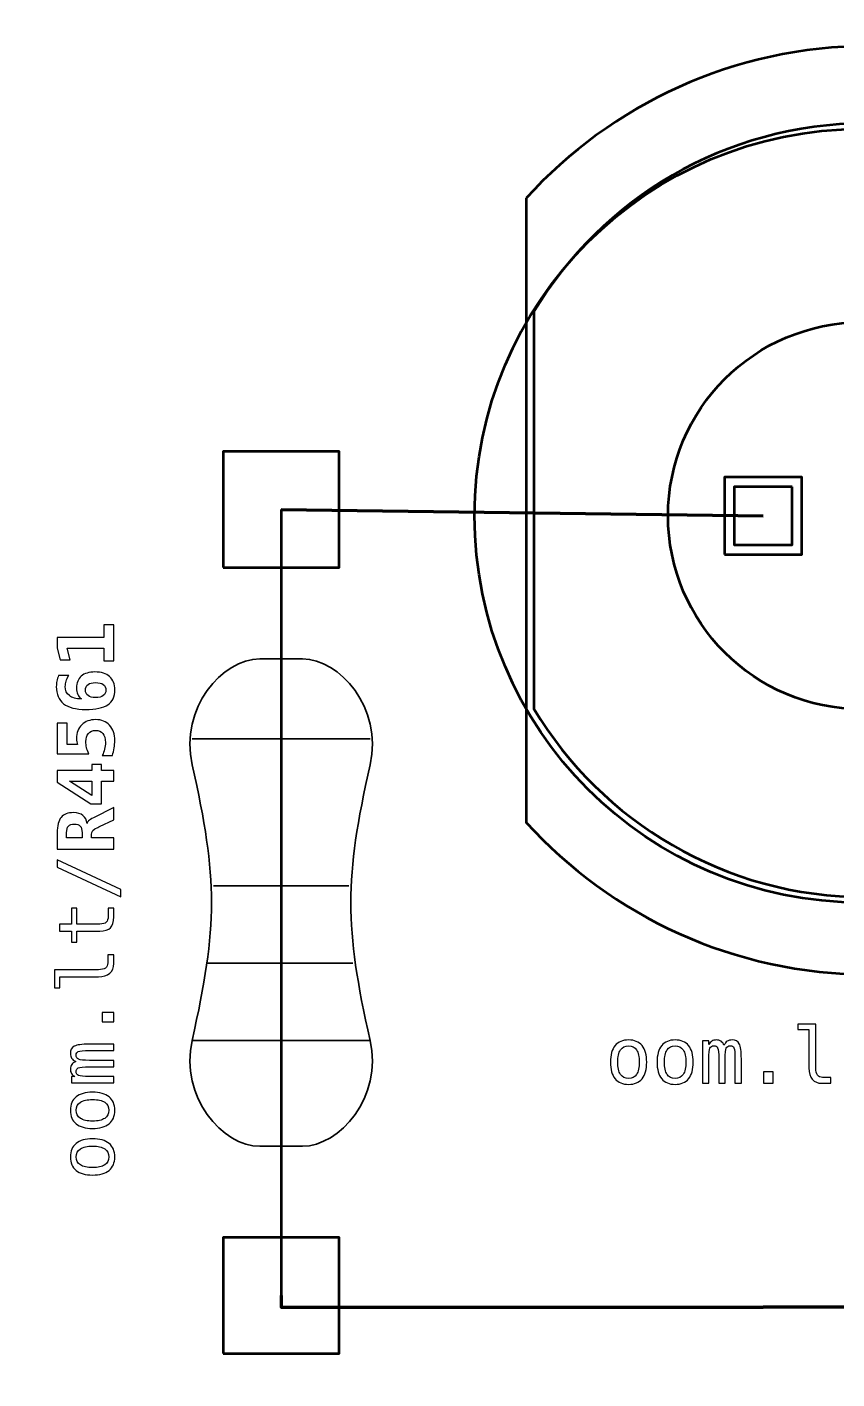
# Model space of a CAD drawing. Header units: centimetres. Extents: x -25.1 to 4.2, y -17.5 to -11.2.
# Drawn here: x -23.578 to -22.532, y -15.966 to -14.218 of the extents above; entities that cross this region are included whole.
import ezdxf

# ---------------------------------------------------------------- set-up
doc = ezdxf.new("R2010")
doc.units = ezdxf.units.CM
doc.header["$MEASUREMENT"] = 0
doc.layers.add('Layer 1', color=7, linetype='Continuous')

msp = doc.modelspace()

# ---------------------------------------------------------------- linework, layer by layer
at = {"layer": 'Layer 1', "color": 253, "lineweight": 53}
msp.add_lwpolyline([(-22.677, -14.90001), (-22.577, -14.90001), (-22.577, -14.80001), (-22.677, -14.80001), (-22.677, -14.90001)], close=True, dxfattribs=at)
for centre, major_axis in [((-22.50001, -14.85001), (0, 0.5)), ((-22.5, -14.85), (0, 0.25))]:
    msp.add_ellipse(centre, major_axis=major_axis, ratio=1, dxfattribs=at)
for points, knots in [([(-25.15, -17), (-25.15, -17), (-25.15, -12.7), (-25.15, -12.7), (-25.15, -12.7), (-25.15, -12.42391), (-24.92609, -12.2), (-24.65, -12.2), (-24.65, -12.2), (-24.65, -12.2), (-20.35, -12.2), (-20.35, -12.2), (-20.35, -12.2), (-20.07391, -12.2), (-19.85, -12.42391), (-19.85, -12.7), (-19.85, -12.7), (-19.85, -12.7), (-19.85, -17), (-19.85, -17), (-19.85, -17), (-19.85, -17.27609), (-20.07391, -17.5), (-20.35, -17.5), (-20.35, -17.5), (-20.35, -17.5), (-24.65, -17.5), (-24.65, -17.5), (-24.65, -17.5), (-24.92609, -17.5), (-25.15, -17.27609), (-25.15, -17)], [0, 0, 0, 0, 0.125, 0.125, 0.125, 0.125, 0.25, 0.25, 0.25, 0.25, 0.375, 0.375, 0.375, 0.375, 0.5, 0.5, 0.5, 0.5, 0.625, 0.625, 0.625, 0.625, 0.75, 0.75, 0.75, 0.75, 0.875, 0.875, 0.875, 0.875, 1, 1, 1, 1]), ([(-23.325, -14.917), (-23.325, -14.917), (-23.325, -14.767), (-23.325, -14.767), (-23.325, -14.767), (-23.325, -14.767), (-23.175, -14.767), (-23.175, -14.767), (-23.175, -14.767), (-23.175, -14.767), (-23.175, -14.917), (-23.175, -14.917), (-23.175, -14.917), (-23.175, -14.917), (-23.325, -14.917), (-23.325, -14.917)], [0, 0, 0, 0, 0.25, 0.25, 0.25, 0.25, 0.5, 0.5, 0.5, 0.5, 0.75, 0.75, 0.75, 0.75, 1, 1, 1, 1]), ([(-23.325, -15.933), (-23.325, -15.933), (-23.325, -15.783), (-23.325, -15.783), (-23.325, -15.783), (-23.325, -15.783), (-23.175, -15.783), (-23.175, -15.783), (-23.175, -15.783), (-23.175, -15.783), (-23.175, -15.933), (-23.175, -15.933), (-23.175, -15.933), (-23.175, -15.933), (-23.325, -15.933), (-23.325, -15.933)], [0, 0, 0, 0, 0.25, 0.25, 0.25, 0.25, 0.5, 0.5, 0.5, 0.5, 0.75, 0.75, 0.75, 0.75, 1, 1, 1, 1])]:
    msp.add_open_spline(points, degree=3, knots=knots, dxfattribs=at)
at = {"layer": 'Layer 1', "color": 7, "lineweight": 53}
msp.add_open_spline([(-22.93325, -14.4394), (-22.82337, -14.31885), (-22.66521, -14.24296), (-22.48991, -14.24296), (-22.48991, -14.24296), (-22.15946, -14.24296), (-21.88992, -14.5125), (-21.88992, -14.84296), (-21.88992, -14.84296), (-21.88992, -15.17341), (-22.15946, -15.44295), (-22.48991, -15.44295), (-22.48991, -15.44295), (-22.66521, -15.44295), (-22.82337, -15.36707), (-22.93325, -15.24651), (-22.93325, -15.24651), (-22.93325, -15.24651), (-22.93325, -14.4394), (-22.93325, -14.4394)], degree=3, knots=[0, 0, 0, 0, 0.2, 0.2, 0.2, 0.2, 0.4, 0.4, 0.4, 0.4, 0.6, 0.6, 0.6, 0.6, 0.8, 0.8, 0.8, 0.8, 1, 1, 1, 1], dxfattribs=at)
at = {"layer": 'Layer 1', "color": 250, "lineweight": 53}
for points, knots in [([(-22.92342, -14.58613), (-22.83583, -14.44066), (-22.67631, -14.34296), (-22.49474, -14.34296), (-22.49474, -14.34296), (-22.21936, -14.34296), (-21.99474, -14.56758), (-21.99474, -14.84296), (-21.99474, -14.84296), (-21.99474, -15.11834), (-22.21936, -15.34295), (-22.49474, -15.34295), (-22.49474, -15.34295), (-22.67631, -15.34295), (-22.83583, -15.24526), (-22.92342, -15.09978), (-22.92342, -15.09978), (-22.92342, -15.09978), (-22.92342, -14.58613), (-22.92342, -14.58613)], [0, 0, 0, 0, 0.2, 0.2, 0.2, 0.2, 0.4, 0.4, 0.4, 0.4, 0.6, 0.6, 0.6, 0.6, 0.8, 0.8, 0.8, 0.8, 1, 1, 1, 1]), ([(-22.5895, -14.81251), (-22.5895, -14.81251), (-22.5895, -14.88751), (-22.5895, -14.88751), (-22.5895, -14.88751), (-22.5895, -14.88751), (-22.66449, -14.88751), (-22.66449, -14.88751), (-22.66449, -14.88751), (-22.66449, -14.88751), (-22.66449, -14.81251), (-22.66449, -14.81251), (-22.66449, -14.81251), (-22.66449, -14.81251), (-22.5895, -14.81251), (-22.5895, -14.81251)], [0, 0, 0, 0, 0.25, 0.25, 0.25, 0.25, 0.5, 0.5, 0.5, 0.5, 0.75, 0.75, 0.75, 0.75, 1, 1, 1, 1])]:
    msp.add_open_spline(points, degree=3, knots=knots, dxfattribs=at)
at = {"layer": 'Layer 1', "color": 253, "lineweight": 53}
msp.add_open_spline([(-23.25, -14.842), (-23.25, -14.842), (-23.25, -15.858), (-23.25, -15.858)], degree=3, dxfattribs=at)
at = {"layer": 'Layer 1', "color": 250, "lineweight": 35}
for points in [[(-23.25, -14.842), (-23.25, -14.842), (-23.25, -15.03), (-23.25, -15.03)], [(-23.25, -15.6675), (-23.25, -15.6675), (-23.25, -15.858), (-23.25, -15.858)]]:
    msp.add_open_spline(points, degree=3, dxfattribs=at)
at = {"layer": 'Layer 1', "color": 30, "lineweight": 106}
msp.add_open_spline([(-23.25, -14.842), (-23.25, -14.842), (-22.627, -14.85001), (-22.627, -14.85001)], degree=3, dxfattribs=at)
at = {"layer": 'Layer 1', "color": 1, "lineweight": 106}
for points, knots in [([(-4.119, -15.27298), (-4.119, -15.27298), (-4.119, -14.87299), (-4.119, -14.87299), (-4.119, -14.87299), (-4.119, -14.87299), (-20.60002, -14.87299), (-20.60002, -14.87299), (-20.60002, -14.87299), (-20.60002, -14.87299), (-20.60002, -15.87299), (-20.60002, -15.87299), (-20.60002, -15.87299), (-20.60002, -15.87299), (-22.627, -15.87299), (-22.627, -15.87299)], [0, 0, 0, 0, 0.25, 0.25, 0.25, 0.25, 0.5, 0.5, 0.5, 0.5, 0.75, 0.75, 0.75, 0.75, 1, 1, 1, 1]), ([(-23.25, -15.858), (-23.25, -15.858), (-23.25, -15.87299), (-23.25, -15.87299), (-23.25, -15.87299), (-23.25, -15.87299), (-22.627, -15.87299), (-22.627, -15.87299)], [0, 0, 0, 0, 0.5, 0.5, 0.5, 0.5, 1, 1, 1, 1])]:
    msp.add_open_spline(points, degree=3, knots=knots, dxfattribs=at)
at = {"layer": 'Layer 1', "color": 250}
for points, knots in [([(-23.47908, -15.03739), (-23.47908, -15.03739), (-23.47908, -15.02127), (-23.47908, -15.02127), (-23.47908, -15.02127), (-23.47908, -15.02127), (-23.5264, -15.02127), (-23.5264, -15.02127), (-23.5264, -15.02127), (-23.5264, -15.02127), (-23.52269, -15.03625), (-23.52269, -15.03625), (-23.52269, -15.03625), (-23.52269, -15.03625), (-23.53567, -15.03625), (-23.53567, -15.03625), (-23.53567, -15.03625), (-23.53567, -15.03625), (-23.53929, -15.02117), (-23.53929, -15.02117), (-23.53929, -15.02117), (-23.53929, -15.02117), (-23.53929, -15.00725), (-23.53929, -15.00725), (-23.53929, -15.00725), (-23.53929, -15.00725), (-23.47908, -15.00725), (-23.47908, -15.00725), (-23.47908, -15.00725), (-23.47908, -15.00725), (-23.47908, -14.99113), (-23.47908, -14.99113), (-23.47908, -14.99113), (-23.47908, -14.99113), (-23.46638, -14.99113), (-23.46638, -14.99113), (-23.46638, -14.99113), (-23.46638, -14.99113), (-23.46638, -15.03739), (-23.46638, -15.03739), (-23.46638, -15.03739), (-23.46638, -15.03739), (-23.47908, -15.03739), (-23.47908, -15.03739)], [0, 0, 0, 0, 0.0909091, 0.0909091, 0.0909091, 0.0909091, 0.1818182, 0.1818182, 0.1818182, 0.1818182, 0.2727273, 0.2727273, 0.2727273, 0.2727273, 0.3636364, 0.3636364, 0.3636364, 0.3636364, 0.4545455, 0.4545455, 0.4545455, 0.4545455, 0.5454545, 0.5454545, 0.5454545, 0.5454545, 0.6363636, 0.6363636, 0.6363636, 0.6363636, 0.7272727, 0.7272727, 0.7272727, 0.7272727, 0.8181818, 0.8181818, 0.8181818, 0.8181818, 0.9090909, 0.9090909, 0.9090909, 0.9090909, 1, 1, 1, 1]), ([(-23.53757, -15.05649), (-23.53757, -15.05649), (-23.52449, -15.05649), (-23.52449, -15.05649), (-23.52449, -15.05649), (-23.52595, -15.05906), (-23.52705, -15.06153), (-23.52779, -15.06389), (-23.52779, -15.06389), (-23.52852, -15.06624), (-23.52889, -15.06851), (-23.52889, -15.07069), (-23.52889, -15.07069), (-23.52889, -15.07589), (-23.52714, -15.07986), (-23.52364, -15.08258), (-23.52364, -15.08258), (-23.52014, -15.08529), (-23.51497, -15.08671), (-23.50813, -15.08684), (-23.50813, -15.08684), (-23.51025, -15.08531), (-23.51183, -15.08336), (-23.5129, -15.08099), (-23.5129, -15.08099), (-23.51395, -15.07861), (-23.51448, -15.07581), (-23.51448, -15.07259), (-23.51448, -15.07259), (-23.51448, -15.06601), (-23.5124, -15.06094), (-23.50825, -15.05736), (-23.50825, -15.05736), (-23.5041, -15.05377), (-23.49822, -15.05199), (-23.4906, -15.05199), (-23.4906, -15.05199), (-23.48243, -15.05199), (-23.4761, -15.05401), (-23.4716, -15.05803), (-23.4716, -15.05803), (-23.46711, -15.06204), (-23.46486, -15.06769), (-23.46486, -15.07499), (-23.46486, -15.07499), (-23.46486, -15.08388), (-23.46785, -15.09033), (-23.4738, -15.09435), (-23.4738, -15.09435), (-23.47976, -15.09836), (-23.48938, -15.10038), (-23.50267, -15.10038), (-23.50267, -15.10038), (-23.51528, -15.10038), (-23.52475, -15.09793), (-23.53105, -15.09301), (-23.53105, -15.09301), (-23.53735, -15.08809), (-23.5405, -15.08073), (-23.5405, -15.07089), (-23.5405, -15.07089), (-23.5405, -15.06861), (-23.54025, -15.06626), (-23.53977, -15.06384), (-23.53977, -15.06384), (-23.53929, -15.06141), (-23.53855, -15.05896), (-23.53757, -15.05649)], [0, 0, 0, 0, 0.0588235, 0.0588235, 0.0588235, 0.0588235, 0.1176471, 0.1176471, 0.1176471, 0.1176471, 0.1764706, 0.1764706, 0.1764706, 0.1764706, 0.2352941, 0.2352941, 0.2352941, 0.2352941, 0.2941176, 0.2941176, 0.2941176, 0.2941176, 0.3529412, 0.3529412, 0.3529412, 0.3529412, 0.4117647, 0.4117647, 0.4117647, 0.4117647, 0.4705882, 0.4705882, 0.4705882, 0.4705882, 0.5294118, 0.5294118, 0.5294118, 0.5294118, 0.5882353, 0.5882353, 0.5882353, 0.5882353, 0.6470588, 0.6470588, 0.6470588, 0.6470588, 0.7058824, 0.7058824, 0.7058824, 0.7058824, 0.7647059, 0.7647059, 0.7647059, 0.7647059, 0.8235294, 0.8235294, 0.8235294, 0.8235294, 0.8823529, 0.8823529, 0.8823529, 0.8823529, 0.9411765, 0.9411765, 0.9411765, 0.9411765, 1, 1, 1, 1]), ([(-23.50292, -15.07538), (-23.50292, -15.07849), (-23.50178, -15.08088), (-23.49952, -15.08253), (-23.49952, -15.08253), (-23.49725, -15.08418), (-23.49398, -15.08499), (-23.48968, -15.08499), (-23.48968, -15.08499), (-23.48542, -15.08499), (-23.48215, -15.08418), (-23.47988, -15.08253), (-23.47988, -15.08253), (-23.47761, -15.08088), (-23.47648, -15.07849), (-23.47648, -15.07538), (-23.47648, -15.07538), (-23.47648, -15.07224), (-23.47761, -15.06984), (-23.47988, -15.06818), (-23.47988, -15.06818), (-23.48215, -15.06649), (-23.48542, -15.06566), (-23.48968, -15.06566), (-23.48968, -15.06566), (-23.49395, -15.06566), (-23.49722, -15.06649), (-23.4995, -15.06818), (-23.4995, -15.06818), (-23.50178, -15.06984), (-23.50292, -15.07224), (-23.50292, -15.07538)], [0, 0, 0, 0, 0.125, 0.125, 0.125, 0.125, 0.25, 0.25, 0.25, 0.25, 0.375, 0.375, 0.375, 0.375, 0.5, 0.5, 0.5, 0.5, 0.625, 0.625, 0.625, 0.625, 0.75, 0.75, 0.75, 0.75, 0.875, 0.875, 0.875, 0.875, 1, 1, 1, 1]), ([(-23.53929, -15.15757), (-23.53929, -15.15757), (-23.53929, -15.11797), (-23.53929, -15.11797), (-23.53929, -15.11797), (-23.53929, -15.11797), (-23.52659, -15.11797), (-23.52659, -15.11797), (-23.52659, -15.11797), (-23.52659, -15.11797), (-23.52659, -15.1459), (-23.52659, -15.1459), (-23.52659, -15.1459), (-23.52659, -15.1459), (-23.51307, -15.1459), (-23.51307, -15.1459), (-23.51307, -15.1459), (-23.51352, -15.14474), (-23.51385, -15.14347), (-23.51407, -15.14214), (-23.51407, -15.14214), (-23.51428, -15.1408), (-23.51438, -15.13939), (-23.51438, -15.13789), (-23.51438, -15.13789), (-23.51438, -15.13067), (-23.5121, -15.1248), (-23.50755, -15.1203), (-23.50755, -15.1203), (-23.50298, -15.11582), (-23.49707, -15.11357), (-23.48977, -15.11357), (-23.48977, -15.11357), (-23.48211, -15.11357), (-23.47608, -15.116), (-23.47163, -15.12087), (-23.47163, -15.12087), (-23.46718, -15.12574), (-23.46496, -15.13237), (-23.46496, -15.14077), (-23.46496, -15.14077), (-23.46496, -15.14389), (-23.46523, -15.14705), (-23.46575, -15.15024), (-23.46575, -15.15024), (-23.46626, -15.15342), (-23.46705, -15.15669), (-23.4681, -15.16001), (-23.4681, -15.16001), (-23.4681, -15.16001), (-23.48108, -15.16001), (-23.48108, -15.16001), (-23.48108, -15.16001), (-23.47975, -15.15731), (-23.47875, -15.15452), (-23.47808, -15.15169), (-23.47808, -15.15169), (-23.47741, -15.14884), (-23.47708, -15.14597), (-23.47708, -15.1431), (-23.47708, -15.1431), (-23.47708, -15.13804), (-23.47816, -15.13417), (-23.48033, -15.13154), (-23.48033, -15.13154), (-23.4825, -15.1289), (-23.48563, -15.12759), (-23.48977, -15.12759), (-23.48977, -15.12759), (-23.49358, -15.12759), (-23.49663, -15.1289), (-23.49893, -15.13152), (-23.49893, -15.13152), (-23.50122, -15.13414), (-23.50237, -15.13764), (-23.50237, -15.14199), (-23.50237, -15.14199), (-23.50237, -15.14457), (-23.50205, -15.14714), (-23.50142, -15.14974), (-23.50142, -15.14974), (-23.50078, -15.15232), (-23.49982, -15.15494), (-23.49855, -15.15757), (-23.49855, -15.15757), (-23.49855, -15.15757), (-23.53929, -15.15757), (-23.53929, -15.15757)], [0, 0, 0, 0, 0.0454545, 0.0454545, 0.0454545, 0.0454545, 0.0909091, 0.0909091, 0.0909091, 0.0909091, 0.1363636, 0.1363636, 0.1363636, 0.1363636, 0.1818182, 0.1818182, 0.1818182, 0.1818182, 0.2272727, 0.2272727, 0.2272727, 0.2272727, 0.2727273, 0.2727273, 0.2727273, 0.2727273, 0.3181818, 0.3181818, 0.3181818, 0.3181818, 0.3636364, 0.3636364, 0.3636364, 0.3636364, 0.4090909, 0.4090909, 0.4090909, 0.4090909, 0.4545455, 0.4545455, 0.4545455, 0.4545455, 0.5, 0.5, 0.5, 0.5, 0.5454545, 0.5454545, 0.5454545, 0.5454545, 0.5909091, 0.5909091, 0.5909091, 0.5909091, 0.6363636, 0.6363636, 0.6363636, 0.6363636, 0.6818182, 0.6818182, 0.6818182, 0.6818182, 0.7272727, 0.7272727, 0.7272727, 0.7272727, 0.7727273, 0.7727273, 0.7727273, 0.7727273, 0.8181818, 0.8181818, 0.8181818, 0.8181818, 0.8636364, 0.8636364, 0.8636364, 0.8636364, 0.9090909, 0.9090909, 0.9090909, 0.9090909, 0.9545455, 0.9545455, 0.9545455, 0.9545455, 1, 1, 1, 1]), ([(-23.53929, -15.19456), (-23.53929, -15.19456), (-23.53929, -15.17948), (-23.53929, -15.17948), (-23.53929, -15.17948), (-23.53929, -15.17948), (-23.49447, -15.17948), (-23.49447, -15.17948), (-23.49447, -15.17948), (-23.49447, -15.17948), (-23.49447, -15.17148), (-23.49447, -15.17148), (-23.49447, -15.17148), (-23.49447, -15.17148), (-23.48211, -15.17148), (-23.48211, -15.17148), (-23.48211, -15.17148), (-23.48211, -15.17148), (-23.48211, -15.17948), (-23.48211, -15.17948), (-23.48211, -15.17948), (-23.48211, -15.17948), (-23.46638, -15.17948), (-23.46638, -15.17948), (-23.46638, -15.17948), (-23.46638, -15.17948), (-23.46638, -15.1933), (-23.46638, -15.1933), (-23.46638, -15.1933), (-23.46638, -15.1933), (-23.48211, -15.1933), (-23.48211, -15.1933), (-23.48211, -15.1933), (-23.48211, -15.1933), (-23.48211, -15.22222), (-23.48211, -15.22222), (-23.48211, -15.22222), (-23.48211, -15.22222), (-23.49608, -15.22222), (-23.49608, -15.22222), (-23.49608, -15.22222), (-23.49608, -15.22222), (-23.53929, -15.19456), (-23.53929, -15.19456)], [0, 0, 0, 0, 0.0909091, 0.0909091, 0.0909091, 0.0909091, 0.1818182, 0.1818182, 0.1818182, 0.1818182, 0.2727273, 0.2727273, 0.2727273, 0.2727273, 0.3636364, 0.3636364, 0.3636364, 0.3636364, 0.4545455, 0.4545455, 0.4545455, 0.4545455, 0.5454545, 0.5454545, 0.5454545, 0.5454545, 0.6363636, 0.6363636, 0.6363636, 0.6363636, 0.7272727, 0.7272727, 0.7272727, 0.7272727, 0.8181818, 0.8181818, 0.8181818, 0.8181818, 0.9090909, 0.9090909, 0.9090909, 0.9090909, 1, 1, 1, 1]), ([(-23.52327, -15.1933), (-23.52327, -15.1933), (-23.49447, -15.21172), (-23.49447, -15.21172), (-23.49447, -15.21172), (-23.49447, -15.21172), (-23.49447, -15.1933), (-23.49447, -15.1933), (-23.49447, -15.1933), (-23.49447, -15.1933), (-23.52327, -15.1933), (-23.52327, -15.1933)], [0, 0, 0, 0, 0.3333333, 0.3333333, 0.3333333, 0.3333333, 0.6666667, 0.6666667, 0.6666667, 0.6666667, 1, 1, 1, 1]), ([(-23.5008, -15.24801), (-23.50052, -15.24657), (-23.49983, -15.24532), (-23.49877, -15.24427), (-23.49877, -15.24427), (-23.49772, -15.24321), (-23.49565, -15.24192), (-23.4926, -15.24039), (-23.4926, -15.24039), (-23.4926, -15.24039), (-23.46638, -15.22719), (-23.46638, -15.22719), (-23.46638, -15.22719), (-23.46638, -15.22719), (-23.46638, -15.24302), (-23.46638, -15.24302), (-23.46638, -15.24302), (-23.46638, -15.24302), (-23.48478, -15.25181), (-23.48478, -15.25181), (-23.48478, -15.25181), (-23.4853, -15.25207), (-23.48602, -15.25242), (-23.48693, -15.25284), (-23.48693, -15.25284), (-23.49243, -15.25541), (-23.49518, -15.25844), (-23.49518, -15.26192), (-23.49518, -15.26192), (-23.49518, -15.26192), (-23.49518, -15.26651), (-23.49518, -15.26651), (-23.49518, -15.26651), (-23.49518, -15.26651), (-23.46638, -15.26651), (-23.46638, -15.26651), (-23.46638, -15.26651), (-23.46638, -15.26651), (-23.46638, -15.28091), (-23.46638, -15.28091), (-23.46638, -15.28091), (-23.46638, -15.28091), (-23.53929, -15.28091), (-23.53929, -15.28091), (-23.53929, -15.28091), (-23.53929, -15.28091), (-23.53929, -15.26011), (-23.53929, -15.26011), (-23.53929, -15.26011), (-23.53929, -15.25074), (-23.53762, -15.24401), (-23.5343, -15.23992), (-23.5343, -15.23992), (-23.53099, -15.23584), (-23.52559, -15.23379), (-23.51809, -15.23379), (-23.51809, -15.23379), (-23.51308, -15.23379), (-23.50908, -15.235), (-23.50612, -15.23746), (-23.50612, -15.23746), (-23.50317, -15.23989), (-23.50138, -15.24341), (-23.5008, -15.24801)], [0, 0, 0, 0, 0.0625, 0.0625, 0.0625, 0.0625, 0.125, 0.125, 0.125, 0.125, 0.1875, 0.1875, 0.1875, 0.1875, 0.25, 0.25, 0.25, 0.25, 0.3125, 0.3125, 0.3125, 0.3125, 0.375, 0.375, 0.375, 0.375, 0.4375, 0.4375, 0.4375, 0.4375, 0.5, 0.5, 0.5, 0.5, 0.5625, 0.5625, 0.5625, 0.5625, 0.625, 0.625, 0.625, 0.625, 0.6875, 0.6875, 0.6875, 0.6875, 0.75, 0.75, 0.75, 0.75, 0.8125, 0.8125, 0.8125, 0.8125, 0.875, 0.875, 0.875, 0.875, 0.9375, 0.9375, 0.9375, 0.9375, 1, 1, 1, 1]), ([(-23.52717, -15.26651), (-23.52717, -15.26651), (-23.5073, -15.26651), (-23.5073, -15.26651), (-23.5073, -15.26651), (-23.5073, -15.26651), (-23.5073, -15.25972), (-23.5073, -15.25972), (-23.5073, -15.25972), (-23.5073, -15.25579), (-23.50807, -15.25296), (-23.50962, -15.25126), (-23.50962, -15.25126), (-23.51117, -15.24954), (-23.51372, -15.24869), (-23.51725, -15.24869), (-23.51725, -15.24869), (-23.5208, -15.24869), (-23.52335, -15.24954), (-23.52487, -15.25122), (-23.52487, -15.25122), (-23.5264, -15.25292), (-23.52717, -15.25576), (-23.52717, -15.25972), (-23.52717, -15.25972), (-23.52717, -15.25972), (-23.52717, -15.26651), (-23.52717, -15.26651)], [0, 0, 0, 0, 0.1428571, 0.1428571, 0.1428571, 0.1428571, 0.2857143, 0.2857143, 0.2857143, 0.2857143, 0.4285714, 0.4285714, 0.4285714, 0.4285714, 0.5714286, 0.5714286, 0.5714286, 0.5714286, 0.7142857, 0.7142857, 0.7142857, 0.7142857, 0.8571429, 0.8571429, 0.8571429, 0.8571429, 1, 1, 1, 1]), ([(-23.53929, -15.3042), (-23.53929, -15.3042), (-23.53929, -15.29491), (-23.53929, -15.29491), (-23.53929, -15.29491), (-23.53929, -15.29491), (-23.4571, -15.3333), (-23.4571, -15.3333), (-23.4571, -15.3333), (-23.4571, -15.3333), (-23.4571, -15.34264), (-23.4571, -15.34264), (-23.4571, -15.34264), (-23.4571, -15.34264), (-23.53929, -15.3042), (-23.53929, -15.3042)], [0, 0, 0, 0, 0.25, 0.25, 0.25, 0.25, 0.5, 0.5, 0.5, 0.5, 0.75, 0.75, 0.75, 0.75, 1, 1, 1, 1]), ([(-23.5366, -15.37784), (-23.5366, -15.37784), (-23.52107, -15.37784), (-23.52107, -15.37784), (-23.52107, -15.37784), (-23.52107, -15.37784), (-23.52107, -15.35742), (-23.52107, -15.35742), (-23.52107, -15.35742), (-23.52107, -15.35742), (-23.51408, -15.35742), (-23.51408, -15.35742), (-23.51408, -15.35742), (-23.51408, -15.35742), (-23.51408, -15.37784), (-23.51408, -15.37784), (-23.51408, -15.37784), (-23.51408, -15.37784), (-23.4844, -15.37784), (-23.4844, -15.37784), (-23.4844, -15.37784), (-23.48036, -15.37784), (-23.47755, -15.37708), (-23.47596, -15.37554), (-23.47596, -15.37554), (-23.47436, -15.37401), (-23.47356, -15.37134), (-23.47356, -15.36754), (-23.47356, -15.36754), (-23.47356, -15.36754), (-23.47356, -15.35742), (-23.47356, -15.35742), (-23.47356, -15.35742), (-23.47356, -15.35742), (-23.46638, -15.35742), (-23.46638, -15.35742), (-23.46638, -15.35742), (-23.46638, -15.35742), (-23.46638, -15.36841), (-23.46638, -15.36841), (-23.46638, -15.36841), (-23.46638, -15.37516), (-23.46773, -15.37991), (-23.47043, -15.38268), (-23.47043, -15.38268), (-23.47313, -15.38544), (-23.4778, -15.38683), (-23.4844, -15.38683), (-23.4844, -15.38683), (-23.4844, -15.38683), (-23.51408, -15.38683), (-23.51408, -15.38683), (-23.51408, -15.38683), (-23.51408, -15.38683), (-23.51408, -15.40143), (-23.51408, -15.40143), (-23.51408, -15.40143), (-23.51408, -15.40143), (-23.52107, -15.40143), (-23.52107, -15.40143), (-23.52107, -15.40143), (-23.52107, -15.40143), (-23.52107, -15.38683), (-23.52107, -15.38683), (-23.52107, -15.38683), (-23.52107, -15.38683), (-23.5366, -15.38683), (-23.5366, -15.38683), (-23.5366, -15.38683), (-23.5366, -15.38683), (-23.5366, -15.37784), (-23.5366, -15.37784)], [0, 0, 0, 0, 0.0555556, 0.0555556, 0.0555556, 0.0555556, 0.1111111, 0.1111111, 0.1111111, 0.1111111, 0.1666667, 0.1666667, 0.1666667, 0.1666667, 0.2222222, 0.2222222, 0.2222222, 0.2222222, 0.2777778, 0.2777778, 0.2777778, 0.2777778, 0.3333333, 0.3333333, 0.3333333, 0.3333333, 0.3888889, 0.3888889, 0.3888889, 0.3888889, 0.4444444, 0.4444444, 0.4444444, 0.4444444, 0.5, 0.5, 0.5, 0.5, 0.5555556, 0.5555556, 0.5555556, 0.5555556, 0.6111111, 0.6111111, 0.6111111, 0.6111111, 0.6666667, 0.6666667, 0.6666667, 0.6666667, 0.7222222, 0.7222222, 0.7222222, 0.7222222, 0.7777778, 0.7777778, 0.7777778, 0.7777778, 0.8333333, 0.8333333, 0.8333333, 0.8333333, 0.8888889, 0.8888889, 0.8888889, 0.8888889, 0.9444444, 0.9444444, 0.9444444, 0.9444444, 1, 1, 1, 1]), ([(-23.4862, -15.43684), (-23.48216, -15.43684), (-23.47913, -15.4361), (-23.47708, -15.43462), (-23.47708, -15.43462), (-23.47503, -15.43314), (-23.474, -15.43095), (-23.474, -15.42805), (-23.474, -15.42805), (-23.474, -15.42805), (-23.474, -15.41755), (-23.474, -15.41755), (-23.474, -15.41755), (-23.474, -15.41755), (-23.46638, -15.41755), (-23.46638, -15.41755), (-23.46638, -15.41755), (-23.46638, -15.41755), (-23.46638, -15.42892), (-23.46638, -15.42892), (-23.46638, -15.42892), (-23.46638, -15.4343), (-23.46811, -15.43845), (-23.47156, -15.4414), (-23.47156, -15.4414), (-23.47501, -15.44435), (-23.4799, -15.44582), (-23.4862, -15.44582), (-23.4862, -15.44582), (-23.4862, -15.44582), (-23.53587, -15.44582), (-23.53587, -15.44582), (-23.53587, -15.44582), (-23.53587, -15.44582), (-23.53587, -15.46022), (-23.53587, -15.46022), (-23.53587, -15.46022), (-23.53587, -15.46022), (-23.5429, -15.46022), (-23.5429, -15.46022), (-23.5429, -15.46022), (-23.5429, -15.46022), (-23.5429, -15.43684), (-23.5429, -15.43684), (-23.5429, -15.43684), (-23.5429, -15.43684), (-23.4862, -15.43684), (-23.4862, -15.43684)], [0, 0, 0, 0, 0.0833333, 0.0833333, 0.0833333, 0.0833333, 0.1666667, 0.1666667, 0.1666667, 0.1666667, 0.25, 0.25, 0.25, 0.25, 0.3333333, 0.3333333, 0.3333333, 0.3333333, 0.4166667, 0.4166667, 0.4166667, 0.4166667, 0.5, 0.5, 0.5, 0.5, 0.5833333, 0.5833333, 0.5833333, 0.5833333, 0.6666667, 0.6666667, 0.6666667, 0.6666667, 0.75, 0.75, 0.75, 0.75, 0.8333333, 0.8333333, 0.8333333, 0.8333333, 0.9166667, 0.9166667, 0.9166667, 0.9166667, 1, 1, 1, 1]), ([(-23.48128, -15.50436), (-23.48128, -15.50436), (-23.48128, -15.49206), (-23.48128, -15.49206), (-23.48128, -15.49206), (-23.48128, -15.49206), (-23.46638, -15.49206), (-23.46638, -15.49206), (-23.46638, -15.49206), (-23.46638, -15.49206), (-23.46638, -15.50436), (-23.46638, -15.50436), (-23.46638, -15.50436), (-23.46638, -15.50436), (-23.48128, -15.50436), (-23.48128, -15.50436)], [0, 0, 0, 0, 0.25, 0.25, 0.25, 0.25, 0.5, 0.5, 0.5, 0.5, 0.75, 0.75, 0.75, 0.75, 1, 1, 1, 1]), ([(-22.55912, -15.5638), (-22.55912, -15.56784), (-22.55838, -15.57087), (-22.5569, -15.57292), (-22.5569, -15.57292), (-22.55542, -15.57497), (-22.55323, -15.576), (-22.55033, -15.576), (-22.55033, -15.576), (-22.55033, -15.576), (-22.53983, -15.576), (-22.53983, -15.576), (-22.53983, -15.576), (-22.53983, -15.576), (-22.53983, -15.58362), (-22.53983, -15.58362), (-22.53983, -15.58362), (-22.53983, -15.58362), (-22.5512, -15.58362), (-22.5512, -15.58362), (-22.5512, -15.58362), (-22.55658, -15.58362), (-22.56073, -15.58189), (-22.56368, -15.57844), (-22.56368, -15.57844), (-22.56663, -15.57499), (-22.5681, -15.5701), (-22.5681, -15.5638), (-22.5681, -15.5638), (-22.5681, -15.5638), (-22.5681, -15.51413), (-22.5681, -15.51413), (-22.5681, -15.51413), (-22.5681, -15.51413), (-22.5825, -15.51413), (-22.5825, -15.51413), (-22.5825, -15.51413), (-22.5825, -15.51413), (-22.5825, -15.5071), (-22.5825, -15.5071), (-22.5825, -15.5071), (-22.5825, -15.5071), (-22.55912, -15.5071), (-22.55912, -15.5071), (-22.55912, -15.5071), (-22.55912, -15.5071), (-22.55912, -15.5638), (-22.55912, -15.5638)], [0, 0, 0, 0, 0.0833333, 0.0833333, 0.0833333, 0.0833333, 0.1666667, 0.1666667, 0.1666667, 0.1666667, 0.25, 0.25, 0.25, 0.25, 0.3333333, 0.3333333, 0.3333333, 0.3333333, 0.4166667, 0.4166667, 0.4166667, 0.4166667, 0.5, 0.5, 0.5, 0.5, 0.5833333, 0.5833333, 0.5833333, 0.5833333, 0.6666667, 0.6666667, 0.6666667, 0.6666667, 0.75, 0.75, 0.75, 0.75, 0.8333333, 0.8333333, 0.8333333, 0.8333333, 0.9166667, 0.9166667, 0.9166667, 0.9166667, 1, 1, 1, 1]), ([(-23.5155, -15.55546), (-23.51785, -15.55436), (-23.51959, -15.55294), (-23.5207, -15.55122), (-23.5207, -15.55122), (-23.52182, -15.54952), (-23.52239, -15.54746), (-23.52239, -15.54506), (-23.52239, -15.54506), (-23.52239, -15.54066), (-23.52069, -15.53755), (-23.51729, -15.53575), (-23.51729, -15.53575), (-23.51388, -15.53394), (-23.50748, -15.53304), (-23.49807, -15.53304), (-23.49807, -15.53304), (-23.49807, -15.53304), (-23.46638, -15.53304), (-23.46638, -15.53304), (-23.46638, -15.53304), (-23.46638, -15.53304), (-23.46638, -15.54124), (-23.46638, -15.54124), (-23.46638, -15.54124), (-23.46638, -15.54124), (-23.49768, -15.54124), (-23.49768, -15.54124), (-23.49768, -15.54124), (-23.5054, -15.54124), (-23.51018, -15.54167), (-23.51207, -15.54254), (-23.51207, -15.54254), (-23.51393, -15.54339), (-23.51487, -15.54497), (-23.51487, -15.54726), (-23.51487, -15.54726), (-23.51487, -15.54986), (-23.51387, -15.55164), (-23.51187, -15.55261), (-23.51187, -15.55261), (-23.50987, -15.55356), (-23.50513, -15.55404), (-23.49768, -15.55404), (-23.49768, -15.55404), (-23.49768, -15.55404), (-23.46638, -15.55404), (-23.46638, -15.55404), (-23.46638, -15.55404), (-23.46638, -15.55404), (-23.46638, -15.56224), (-23.46638, -15.56224), (-23.46638, -15.56224), (-23.46638, -15.56224), (-23.49768, -15.56224), (-23.49768, -15.56224), (-23.49768, -15.56224), (-23.5055, -15.56224), (-23.51032, -15.56271), (-23.51213, -15.56364), (-23.51213, -15.56364), (-23.51395, -15.56456), (-23.51487, -15.56622), (-23.51487, -15.56864), (-23.51487, -15.56864), (-23.51487, -15.57102), (-23.51387, -15.57268), (-23.51187, -15.57359), (-23.51187, -15.57359), (-23.50987, -15.57453), (-23.50513, -15.57499), (-23.49768, -15.57499), (-23.49768, -15.57499), (-23.49768, -15.57499), (-23.46638, -15.57499), (-23.46638, -15.57499), (-23.46638, -15.57499), (-23.46638, -15.57499), (-23.46638, -15.58314), (-23.46638, -15.58314), (-23.46638, -15.58314), (-23.46638, -15.58314), (-23.52107, -15.58314), (-23.52107, -15.58314), (-23.52107, -15.58314), (-23.52107, -15.58314), (-23.52107, -15.57499), (-23.52107, -15.57499), (-23.52107, -15.57499), (-23.52107, -15.57499), (-23.51639, -15.57499), (-23.51639, -15.57499), (-23.51639, -15.57499), (-23.51834, -15.57393), (-23.51982, -15.57258), (-23.52085, -15.57096), (-23.52085, -15.57096), (-23.52187, -15.56936), (-23.52239, -15.56752), (-23.52239, -15.56547), (-23.52239, -15.56547), (-23.52239, -15.56299), (-23.52182, -15.56094), (-23.52067, -15.55929), (-23.52067, -15.55929), (-23.51954, -15.55764), (-23.51782, -15.55637), (-23.5155, -15.55546)], [0, 0, 0, 0, 0.037037, 0.037037, 0.037037, 0.037037, 0.0740741, 0.0740741, 0.0740741, 0.0740741, 0.1111111, 0.1111111, 0.1111111, 0.1111111, 0.1481481, 0.1481481, 0.1481481, 0.1481481, 0.1851852, 0.1851852, 0.1851852, 0.1851852, 0.2222222, 0.2222222, 0.2222222, 0.2222222, 0.2592593, 0.2592593, 0.2592593, 0.2592593, 0.2962963, 0.2962963, 0.2962963, 0.2962963, 0.3333333, 0.3333333, 0.3333333, 0.3333333, 0.3703704, 0.3703704, 0.3703704, 0.3703704, 0.4074074, 0.4074074, 0.4074074, 0.4074074, 0.4444444, 0.4444444, 0.4444444, 0.4444444, 0.4814815, 0.4814815, 0.4814815, 0.4814815, 0.5185185, 0.5185185, 0.5185185, 0.5185185, 0.5555556, 0.5555556, 0.5555556, 0.5555556, 0.5925926, 0.5925926, 0.5925926, 0.5925926, 0.6296296, 0.6296296, 0.6296296, 0.6296296, 0.6666667, 0.6666667, 0.6666667, 0.6666667, 0.7037037, 0.7037037, 0.7037037, 0.7037037, 0.7407407, 0.7407407, 0.7407407, 0.7407407, 0.7777778, 0.7777778, 0.7777778, 0.7777778, 0.8148148, 0.8148148, 0.8148148, 0.8148148, 0.8518519, 0.8518519, 0.8518519, 0.8518519, 0.8888889, 0.8888889, 0.8888889, 0.8888889, 0.9259259, 0.9259259, 0.9259259, 0.9259259, 0.962963, 0.962963, 0.962963, 0.962963, 1, 1, 1, 1]), ([(-22.80107, -15.52761), (-22.79349, -15.52761), (-22.78769, -15.53006), (-22.78367, -15.53498), (-22.78367, -15.53498), (-22.77965, -15.5399), (-22.77764, -15.54702), (-22.77764, -15.55632), (-22.77764, -15.55632), (-22.77764, -15.56567), (-22.77964, -15.57279), (-22.78364, -15.57769), (-22.78364, -15.57769), (-22.78766, -15.58259), (-22.79346, -15.58504), (-22.80107, -15.58504), (-22.80107, -15.58504), (-22.80867, -15.58504), (-22.81446, -15.58259), (-22.81848, -15.57769), (-22.81848, -15.57769), (-22.82248, -15.57279), (-22.82448, -15.56567), (-22.82448, -15.55632), (-22.82448, -15.55632), (-22.82448, -15.54702), (-22.82248, -15.5399), (-22.81848, -15.53498), (-22.81848, -15.53498), (-22.81446, -15.53006), (-22.80867, -15.52761), (-22.80107, -15.52761)], [0, 0, 0, 0, 0.125, 0.125, 0.125, 0.125, 0.25, 0.25, 0.25, 0.25, 0.375, 0.375, 0.375, 0.375, 0.5, 0.5, 0.5, 0.5, 0.625, 0.625, 0.625, 0.625, 0.75, 0.75, 0.75, 0.75, 0.875, 0.875, 0.875, 0.875, 1, 1, 1, 1]), ([(-22.74086, -15.52761), (-22.73328, -15.52761), (-22.72748, -15.53006), (-22.72346, -15.53498), (-22.72346, -15.53498), (-22.71944, -15.5399), (-22.71743, -15.54702), (-22.71743, -15.55632), (-22.71743, -15.55632), (-22.71743, -15.56567), (-22.71943, -15.57279), (-22.72343, -15.57769), (-22.72343, -15.57769), (-22.72745, -15.58259), (-22.73325, -15.58504), (-22.74086, -15.58504), (-22.74086, -15.58504), (-22.74846, -15.58504), (-22.75425, -15.58259), (-22.75827, -15.57769), (-22.75827, -15.57769), (-22.76227, -15.57279), (-22.76427, -15.56567), (-22.76427, -15.55632), (-22.76427, -15.55632), (-22.76427, -15.54702), (-22.76227, -15.5399), (-22.75827, -15.53498), (-22.75827, -15.53498), (-22.75425, -15.53006), (-22.74846, -15.52761), (-22.74086, -15.52761)], [0, 0, 0, 0, 0.125, 0.125, 0.125, 0.125, 0.25, 0.25, 0.25, 0.25, 0.375, 0.375, 0.375, 0.375, 0.5, 0.5, 0.5, 0.5, 0.625, 0.625, 0.625, 0.625, 0.75, 0.75, 0.75, 0.75, 0.875, 0.875, 0.875, 0.875, 1, 1, 1, 1]), ([(-22.67774, -15.5345), (-22.67664, -15.53215), (-22.67522, -15.53041), (-22.6735, -15.5293), (-22.6735, -15.5293), (-22.6718, -15.52818), (-22.66974, -15.52761), (-22.66734, -15.52761), (-22.66734, -15.52761), (-22.66294, -15.52761), (-22.65983, -15.52931), (-22.65803, -15.53271), (-22.65803, -15.53271), (-22.65622, -15.53612), (-22.65532, -15.54252), (-22.65532, -15.55193), (-22.65532, -15.55193), (-22.65532, -15.55193), (-22.65532, -15.58362), (-22.65532, -15.58362), (-22.65532, -15.58362), (-22.65532, -15.58362), (-22.66352, -15.58362), (-22.66352, -15.58362), (-22.66352, -15.58362), (-22.66352, -15.58362), (-22.66352, -15.55232), (-22.66352, -15.55232), (-22.66352, -15.55232), (-22.66352, -15.5446), (-22.66395, -15.53982), (-22.66482, -15.53793), (-22.66482, -15.53793), (-22.66567, -15.53607), (-22.66725, -15.53513), (-22.66954, -15.53513), (-22.66954, -15.53513), (-22.67214, -15.53513), (-22.67392, -15.53613), (-22.67489, -15.53813), (-22.67489, -15.53813), (-22.67584, -15.54013), (-22.67632, -15.54487), (-22.67632, -15.55232), (-22.67632, -15.55232), (-22.67632, -15.55232), (-22.67632, -15.58362), (-22.67632, -15.58362), (-22.67632, -15.58362), (-22.67632, -15.58362), (-22.68452, -15.58362), (-22.68452, -15.58362), (-22.68452, -15.58362), (-22.68452, -15.58362), (-22.68452, -15.55232), (-22.68452, -15.55232), (-22.68452, -15.55232), (-22.68452, -15.5445), (-22.68499, -15.53968), (-22.68592, -15.53787), (-22.68592, -15.53787), (-22.68684, -15.53605), (-22.6885, -15.53513), (-22.69092, -15.53513), (-22.69092, -15.53513), (-22.6933, -15.53513), (-22.69496, -15.53613), (-22.69587, -15.53813), (-22.69587, -15.53813), (-22.69681, -15.54013), (-22.69727, -15.54487), (-22.69727, -15.55232), (-22.69727, -15.55232), (-22.69727, -15.55232), (-22.69727, -15.58362), (-22.69727, -15.58362), (-22.69727, -15.58362), (-22.69727, -15.58362), (-22.70542, -15.58362), (-22.70542, -15.58362), (-22.70542, -15.58362), (-22.70542, -15.58362), (-22.70542, -15.52893), (-22.70542, -15.52893), (-22.70542, -15.52893), (-22.70542, -15.52893), (-22.69727, -15.52893), (-22.69727, -15.52893), (-22.69727, -15.52893), (-22.69727, -15.52893), (-22.69727, -15.53361), (-22.69727, -15.53361), (-22.69727, -15.53361), (-22.69621, -15.53166), (-22.69486, -15.53018), (-22.69324, -15.52915), (-22.69324, -15.52915), (-22.69164, -15.52813), (-22.6898, -15.52761), (-22.68775, -15.52761), (-22.68775, -15.52761), (-22.68527, -15.52761), (-22.68322, -15.52818), (-22.68157, -15.52931), (-22.68157, -15.52931), (-22.67992, -15.53046), (-22.67865, -15.53218), (-22.67774, -15.5345)], [0, 0, 0, 0, 0.037037, 0.037037, 0.037037, 0.037037, 0.0740741, 0.0740741, 0.0740741, 0.0740741, 0.1111111, 0.1111111, 0.1111111, 0.1111111, 0.1481481, 0.1481481, 0.1481481, 0.1481481, 0.1851852, 0.1851852, 0.1851852, 0.1851852, 0.2222222, 0.2222222, 0.2222222, 0.2222222, 0.2592593, 0.2592593, 0.2592593, 0.2592593, 0.2962963, 0.2962963, 0.2962963, 0.2962963, 0.3333333, 0.3333333, 0.3333333, 0.3333333, 0.3703704, 0.3703704, 0.3703704, 0.3703704, 0.4074074, 0.4074074, 0.4074074, 0.4074074, 0.4444444, 0.4444444, 0.4444444, 0.4444444, 0.4814815, 0.4814815, 0.4814815, 0.4814815, 0.5185185, 0.5185185, 0.5185185, 0.5185185, 0.5555556, 0.5555556, 0.5555556, 0.5555556, 0.5925926, 0.5925926, 0.5925926, 0.5925926, 0.6296296, 0.6296296, 0.6296296, 0.6296296, 0.6666667, 0.6666667, 0.6666667, 0.6666667, 0.7037037, 0.7037037, 0.7037037, 0.7037037, 0.7407407, 0.7407407, 0.7407407, 0.7407407, 0.7777778, 0.7777778, 0.7777778, 0.7777778, 0.8148148, 0.8148148, 0.8148148, 0.8148148, 0.8518519, 0.8518519, 0.8518519, 0.8518519, 0.8888889, 0.8888889, 0.8888889, 0.8888889, 0.9259259, 0.9259259, 0.9259259, 0.9259259, 0.962963, 0.962963, 0.962963, 0.962963, 1, 1, 1, 1]), ([(-22.80107, -15.53523), (-22.80564, -15.53523), (-22.80909, -15.537), (-22.81144, -15.54055), (-22.81144, -15.54055), (-22.81379, -15.5441), (-22.81496, -15.54937), (-22.81496, -15.55632), (-22.81496, -15.55632), (-22.81496, -15.56325), (-22.81379, -15.5685), (-22.81144, -15.57207), (-22.81144, -15.57207), (-22.80909, -15.57564), (-22.80564, -15.57742), (-22.80107, -15.57742), (-22.80107, -15.57742), (-22.79649, -15.57742), (-22.79302, -15.57564), (-22.79067, -15.57207), (-22.79067, -15.57207), (-22.78832, -15.5685), (-22.78716, -15.56325), (-22.78716, -15.55632), (-22.78716, -15.55632), (-22.78716, -15.54937), (-22.78832, -15.5441), (-22.79067, -15.54055), (-22.79067, -15.54055), (-22.79302, -15.537), (-22.79649, -15.53523), (-22.80107, -15.53523)], [0, 0, 0, 0, 0.125, 0.125, 0.125, 0.125, 0.25, 0.25, 0.25, 0.25, 0.375, 0.375, 0.375, 0.375, 0.5, 0.5, 0.5, 0.5, 0.625, 0.625, 0.625, 0.625, 0.75, 0.75, 0.75, 0.75, 0.875, 0.875, 0.875, 0.875, 1, 1, 1, 1]), ([(-22.74086, -15.53523), (-22.74543, -15.53523), (-22.74888, -15.537), (-22.75123, -15.54055), (-22.75123, -15.54055), (-22.75358, -15.5441), (-22.75475, -15.54937), (-22.75475, -15.55632), (-22.75475, -15.55632), (-22.75475, -15.56325), (-22.75358, -15.5685), (-22.75123, -15.57207), (-22.75123, -15.57207), (-22.74888, -15.57564), (-22.74543, -15.57742), (-22.74086, -15.57742), (-22.74086, -15.57742), (-22.73628, -15.57742), (-22.73281, -15.57564), (-22.73046, -15.57207), (-22.73046, -15.57207), (-22.72811, -15.5685), (-22.72695, -15.56325), (-22.72695, -15.55632), (-22.72695, -15.55632), (-22.72695, -15.54937), (-22.72811, -15.5441), (-22.73046, -15.54055), (-22.73046, -15.54055), (-22.73281, -15.537), (-22.73628, -15.53523), (-22.74086, -15.53523)], [0, 0, 0, 0, 0.125, 0.125, 0.125, 0.125, 0.25, 0.25, 0.25, 0.25, 0.375, 0.375, 0.375, 0.375, 0.5, 0.5, 0.5, 0.5, 0.625, 0.625, 0.625, 0.625, 0.75, 0.75, 0.75, 0.75, 0.875, 0.875, 0.875, 0.875, 1, 1, 1, 1]), ([(-22.62664, -15.56872), (-22.62664, -15.56872), (-22.61434, -15.56872), (-22.61434, -15.56872), (-22.61434, -15.56872), (-22.61434, -15.56872), (-22.61434, -15.58362), (-22.61434, -15.58362), (-22.61434, -15.58362), (-22.61434, -15.58362), (-22.62664, -15.58362), (-22.62664, -15.58362), (-22.62664, -15.58362), (-22.62664, -15.58362), (-22.62664, -15.56872), (-22.62664, -15.56872)], [0, 0, 0, 0, 0.25, 0.25, 0.25, 0.25, 0.5, 0.5, 0.5, 0.5, 0.75, 0.75, 0.75, 0.75, 1, 1, 1, 1]), ([(-23.52239, -15.61858), (-23.52239, -15.611), (-23.51994, -15.6052), (-23.51502, -15.60118), (-23.51502, -15.60118), (-23.5101, -15.59716), (-23.50298, -15.59515), (-23.49367, -15.59515), (-23.49367, -15.59515), (-23.48433, -15.59515), (-23.47721, -15.59715), (-23.47231, -15.60115), (-23.47231, -15.60115), (-23.46741, -15.60517), (-23.46496, -15.61097), (-23.46496, -15.61858), (-23.46496, -15.61858), (-23.46496, -15.62618), (-23.46741, -15.63197), (-23.47231, -15.63599), (-23.47231, -15.63599), (-23.47721, -15.63999), (-23.48433, -15.64199), (-23.49367, -15.64199), (-23.49367, -15.64199), (-23.50298, -15.64199), (-23.5101, -15.63999), (-23.51502, -15.63599), (-23.51502, -15.63599), (-23.51994, -15.63197), (-23.52239, -15.62618), (-23.52239, -15.61858)], [0, 0, 0, 0, 0.125, 0.125, 0.125, 0.125, 0.25, 0.25, 0.25, 0.25, 0.375, 0.375, 0.375, 0.375, 0.5, 0.5, 0.5, 0.5, 0.625, 0.625, 0.625, 0.625, 0.75, 0.75, 0.75, 0.75, 0.875, 0.875, 0.875, 0.875, 1, 1, 1, 1]), ([(-23.51477, -15.61858), (-23.51477, -15.62315), (-23.513, -15.6266), (-23.50945, -15.62895), (-23.50945, -15.62895), (-23.5059, -15.6313), (-23.50063, -15.63247), (-23.49367, -15.63247), (-23.49367, -15.63247), (-23.48675, -15.63247), (-23.4815, -15.6313), (-23.47793, -15.62895), (-23.47793, -15.62895), (-23.47436, -15.6266), (-23.47258, -15.62315), (-23.47258, -15.61858), (-23.47258, -15.61858), (-23.47258, -15.614), (-23.47436, -15.61053), (-23.47793, -15.60818), (-23.47793, -15.60818), (-23.4815, -15.60583), (-23.48675, -15.60467), (-23.49367, -15.60467), (-23.49367, -15.60467), (-23.50063, -15.60467), (-23.5059, -15.60583), (-23.50945, -15.60818), (-23.50945, -15.60818), (-23.513, -15.61053), (-23.51477, -15.614), (-23.51477, -15.61858)], [0, 0, 0, 0, 0.125, 0.125, 0.125, 0.125, 0.25, 0.25, 0.25, 0.25, 0.375, 0.375, 0.375, 0.375, 0.5, 0.5, 0.5, 0.5, 0.625, 0.625, 0.625, 0.625, 0.75, 0.75, 0.75, 0.75, 0.875, 0.875, 0.875, 0.875, 1, 1, 1, 1]), ([(-23.52239, -15.67879), (-23.52239, -15.67121), (-23.51994, -15.66541), (-23.51502, -15.66139), (-23.51502, -15.66139), (-23.5101, -15.65737), (-23.50298, -15.65536), (-23.49367, -15.65536), (-23.49367, -15.65536), (-23.48433, -15.65536), (-23.47721, -15.65736), (-23.47231, -15.66136), (-23.47231, -15.66136), (-23.46741, -15.66538), (-23.46496, -15.67118), (-23.46496, -15.67879), (-23.46496, -15.67879), (-23.46496, -15.68639), (-23.46741, -15.69218), (-23.47231, -15.6962), (-23.47231, -15.6962), (-23.47721, -15.7002), (-23.48433, -15.7022), (-23.49367, -15.7022), (-23.49367, -15.7022), (-23.50298, -15.7022), (-23.5101, -15.7002), (-23.51502, -15.6962), (-23.51502, -15.6962), (-23.51994, -15.69218), (-23.52239, -15.68639), (-23.52239, -15.67879)], [0, 0, 0, 0, 0.125, 0.125, 0.125, 0.125, 0.25, 0.25, 0.25, 0.25, 0.375, 0.375, 0.375, 0.375, 0.5, 0.5, 0.5, 0.5, 0.625, 0.625, 0.625, 0.625, 0.75, 0.75, 0.75, 0.75, 0.875, 0.875, 0.875, 0.875, 1, 1, 1, 1]), ([(-23.51477, -15.67879), (-23.51477, -15.68336), (-23.513, -15.68681), (-23.50945, -15.68916), (-23.50945, -15.68916), (-23.5059, -15.69151), (-23.50063, -15.69268), (-23.49367, -15.69268), (-23.49367, -15.69268), (-23.48675, -15.69268), (-23.4815, -15.69151), (-23.47793, -15.68916), (-23.47793, -15.68916), (-23.47436, -15.68681), (-23.47258, -15.68336), (-23.47258, -15.67879), (-23.47258, -15.67879), (-23.47258, -15.67421), (-23.47436, -15.67074), (-23.47793, -15.66839), (-23.47793, -15.66839), (-23.4815, -15.66604), (-23.48675, -15.66488), (-23.49367, -15.66488), (-23.49367, -15.66488), (-23.50063, -15.66488), (-23.5059, -15.66604), (-23.50945, -15.66839), (-23.50945, -15.66839), (-23.513, -15.67074), (-23.51477, -15.67421), (-23.51477, -15.67879)], [0, 0, 0, 0, 0.125, 0.125, 0.125, 0.125, 0.25, 0.25, 0.25, 0.25, 0.375, 0.375, 0.375, 0.375, 0.5, 0.5, 0.5, 0.5, 0.625, 0.625, 0.625, 0.625, 0.75, 0.75, 0.75, 0.75, 0.875, 0.875, 0.875, 0.875, 1, 1, 1, 1])]:
    msp.add_open_spline(points, degree=3, knots=knots, dxfattribs=at)
at = {"layer": 'Layer 1', "color": 7, "lineweight": 35}
msp.add_open_spline([(-23.365, -15.1718), (-23.33164, -15.32001), (-23.33183, -15.37992), (-23.365, -15.5282), (-23.365, -15.5282), (-23.38143, -15.60162), (-23.32563, -15.665), (-23.2776, -15.665), (-23.2776, -15.665), (-23.2776, -15.665), (-23.2224, -15.665), (-23.2224, -15.665), (-23.2224, -15.665), (-23.17439, -15.665), (-23.11849, -15.60154), (-23.135, -15.5282), (-23.135, -15.5282), (-23.16836, -15.38), (-23.16821, -15.32006), (-23.135, -15.1718), (-23.135, -15.1718), (-23.11858, -15.09844), (-23.17433, -15.035), (-23.2224, -15.035), (-23.2224, -15.035), (-23.2224, -15.035), (-23.2776, -15.035), (-23.2776, -15.035), (-23.2776, -15.035), (-23.32567, -15.035), (-23.38152, -15.0984), (-23.365, -15.1718)], degree=3, knots=[0, 0, 0, 0, 0.125, 0.125, 0.125, 0.125, 0.25, 0.25, 0.25, 0.25, 0.375, 0.375, 0.375, 0.375, 0.5, 0.5, 0.5, 0.5, 0.625, 0.625, 0.625, 0.625, 0.75, 0.75, 0.75, 0.75, 0.875, 0.875, 0.875, 0.875, 1, 1, 1, 1], dxfattribs=at)
at = {"layer": 'Layer 1', "color": 250, "lineweight": 35}
msp.add_open_spline([(-23.365, -15.1718), (-23.33164, -15.32001), (-23.33183, -15.37992), (-23.365, -15.5282), (-23.365, -15.5282), (-23.38143, -15.60162), (-23.32563, -15.665), (-23.2776, -15.665), (-23.2776, -15.665), (-23.2776, -15.665), (-23.2224, -15.665), (-23.2224, -15.665), (-23.2224, -15.665), (-23.17439, -15.665), (-23.11849, -15.60154), (-23.135, -15.5282), (-23.135, -15.5282), (-23.16836, -15.38), (-23.16821, -15.32006), (-23.135, -15.1718), (-23.135, -15.1718), (-23.11858, -15.09844), (-23.17433, -15.035), (-23.2224, -15.035), (-23.2224, -15.035), (-23.2224, -15.035), (-23.2776, -15.035), (-23.2776, -15.035), (-23.2776, -15.035), (-23.32567, -15.035), (-23.38152, -15.0984), (-23.365, -15.1718)], degree=3, knots=[0, 0, 0, 0, 0.125, 0.125, 0.125, 0.125, 0.25, 0.25, 0.25, 0.25, 0.375, 0.375, 0.375, 0.375, 0.5, 0.5, 0.5, 0.5, 0.625, 0.625, 0.625, 0.625, 0.75, 0.75, 0.75, 0.75, 0.875, 0.875, 0.875, 0.875, 1, 1, 1, 1], dxfattribs=at)
at = {"layer": 'Layer 1', "color": 33, "lineweight": 35}
msp.add_open_spline([(-23.365, -15.1382), (-23.365, -15.1382), (-23.135, -15.1382), (-23.135, -15.1382)], degree=3, dxfattribs=at)
at = {"layer": 'Layer 1', "color": 251, "lineweight": 35}
msp.add_open_spline([(-23.3375, -15.3282), (-23.3375, -15.3282), (-23.1625, -15.3282), (-23.1625, -15.3282)], degree=3, dxfattribs=at)
at = {"layer": 'Layer 1', "color": 186, "lineweight": 35}
msp.add_open_spline([(-23.345, -15.4282), (-23.345, -15.4282), (-23.1575, -15.4282), (-23.1575, -15.4282)], degree=3, dxfattribs=at)
at = {"layer": 'Layer 1', "color": 114, "lineweight": 35}
msp.add_open_spline([(-23.365, -15.5282), (-23.365, -15.5282), (-23.135, -15.5282), (-23.135, -15.5282)], degree=3, dxfattribs=at)

doc.saveas('drawing.dxf')
